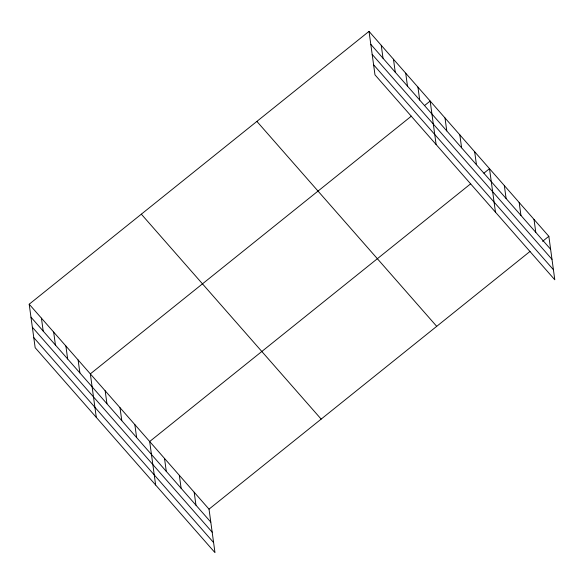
<?xml version="1.0" encoding="UTF-8"?>
<svg xmlns="http://www.w3.org/2000/svg" width="584" height="584" viewBox="0 0 584 584"><rect width="100%" height="100%" fill="white"/><g stroke="black" fill="none" stroke-linecap="round" stroke-linejoin="round"><path stroke-width="0.88" d="M29.2 304.213L209.021 509.146L214.978 552.632L35.157 347.699L29.2 304.213L369.022 31.368L548.843 236.301L554.8 279.787L374.979 74.854L369.022 31.368M411.355 116.15L90.337 373.884L96.294 417.37M424.59 105.522L430.16 101.047L436.117 144.533M470.697 183.778L149.679 441.519L155.636 484.997M483.932 173.149L489.501 168.674L495.458 212.16M209.021 509.146L530.038 251.405M542.572 241.338L548.843 236.301M370.796 44.326L550.617 249.251M372.176 54.4L551.997 259.332M373.599 64.78L553.42 269.713M256.88 121.406L436.701 326.339M141.343 214.175L321.163 419.108M30.974 317.163L210.795 522.096M32.354 327.237L212.174 532.17M33.777 337.618L213.598 542.551M534.01 219.394L535.784 232.344M519.176 202.487L520.95 215.438M504.335 185.581L506.109 198.531M474.668 151.767L476.442 164.717M459.834 134.86L461.608 147.81M445.001 117.953L446.775 130.904M417.932 87.111L419.706 100.061M405.705 73.175L407.479 86.125M393.477 59.239L395.251 72.19M381.25 45.304L383.024 58.254M194.187 492.239L195.961 505.189M179.346 475.332L181.12 488.282M164.513 458.425L166.287 471.376M134.846 424.612L136.619 437.562M120.012 407.705L121.786 420.655M105.171 390.791L106.945 403.748M78.11 359.956L79.884 372.906M65.882 346.02L67.656 358.97M53.655 332.084L55.429 345.034M41.428 318.149L43.201 331.099"/></g></svg>
